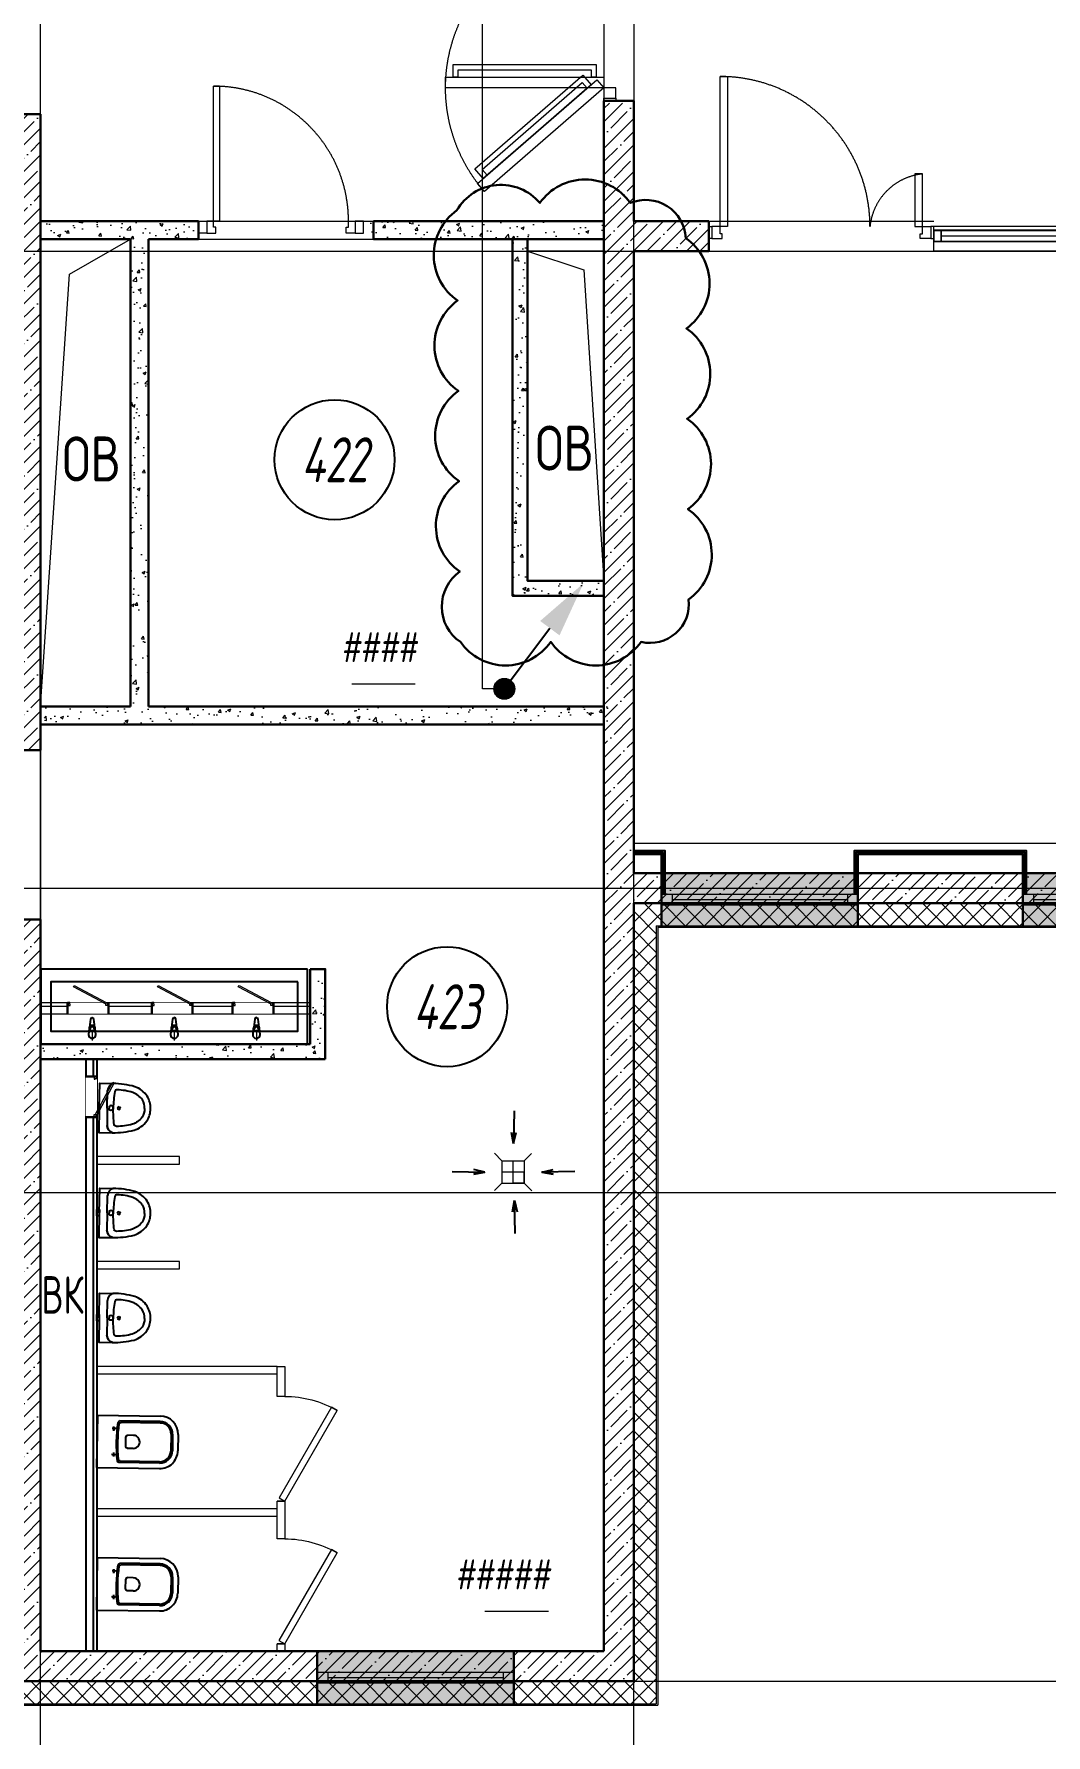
# Model space of a CAD drawing. Extents: x -96705 to 1864084, y -482104 to 235.
# Drawn here: x 943891 to 950638, y -149855 to -138509 of the extents above; entities that cross this region are included whole.
import ezdxf
from ezdxf import colors
from ezdxf.entities.mleader import LeaderData, LeaderLine
from ezdxf.enums import TextEntityAlignment as Align
from ezdxf.math import Vec2, Vec3

# ---------------------------------------------------------------- set-up
doc = ezdxf.new("R2010")
doc.units = 0
doc.header["$LTSCALE"] = 100
for name, pattern in [('ACAD_ISO03W100', [30, 12, -18]), ('ADSK_Штриховая_ш2 п1', [3, 2, -1]), ('CENTER', [2, 1.25, -0.25, 0.25, -0.25])]:
    doc.linetypes.add(name, pattern=pattern)
doc.layers.get('Defpoints').update_dxf_attribs({"color": 42})
for name, color, linetype, lineweight in [('_TEXT', 189, 'Continuous', 30), ('АР_Витраж', 4, 'Continuous', 15), ('АР_Двери', 5, 'Continuous', 18), ('АР_Маркер экспликации', 239, 'Continuous', 13), ('АР_Навесной фасад', 5, 'Continuous', 5), ('АР_Номер помещения', 1, 'Continuous', 25), ('АР_Окна БЛОК', 250, 'Continuous', 13), ('АР_Оси', 193, 'Continuous', 9), ('АР_Отметки', 250, 'Continuous', 15), ('АР_Перегородки газоблок', 165, 'Continuous', 30), ('АР_Перегородки газоблок_Штрих', 165, 'Continuous', 5), ('АР_Перегородки сантехнические', 216, 'Continuous', 9), ('АР_Подоконники', 163, 'Continuous', 9), ('АР_Помещения_площадь', 19, 'Continuous', 9), ('АР_Сущ Несущая стена', 202, 'Continuous', 30), ('АР_тонкая линия', 250, 'Continuous', 0), ('АР_Утеплитель', 250, 'Continuous', 9), ('АР_Штриховка монолит', 250, 'Continuous', 9), ('СС_СЭС_Кабель', 180, 'Continuous', 30), ('Эвакуация', 7, 'Continuous', 9)]:
    doc.layers.add(name, color=color, linetype=linetype, lineweight=lineweight)
for name, color, linetype in [('АР_Отверстия', 251, 'Continuous'), ('Стояки_СС', 20, 'Continuous'), ('ТХ ОБОРУДОВАНИЕ', 250, 'Continuous'), ('ТХ_ВК_оборуд.ТХ', 250, 'Continuous'), ('ТХ_ВК_трапы', 5, 'Continuous'), ('ТХ_сантехника', 253, 'Continuous')]:
    doc.layers.add(name, color=color, linetype=linetype)
doc.styles.add('ICOCPEUR', font='isocpeur.ttf')
doc.styles.add('ISOCPEUR', font='isocpeui.ttf', dxfattribs={"height": 250})
doc.styles.get("Standard").update_dxf_attribs({"font": 'arial.ttf'})
pattern_1 = [(50, (731759.35, -210952.4), (215.17805, -18.82564), [22.5, -247.5]), (355, (731759.35, -210952.4), (-41.6254, 225.65764), [18, -198]), (100.45144, (731777.28, -210953.96), (173.55265, 206.832), [19.12206, -210.34263]), (46.1842, (731759.35, -210892.4), (320.1724, -49.65578), [33.75, -371.25]), (96.63564, (731786.03, -210896.53), (280.3986, 292.2356), [28.6831, -315.51413]), (351.18416, (731759.35, -210892.4), (280.3986, 292.2356), [27, -297]), (21, (731789.35, -210907.4), (179.07212, -120.78567), [22.5, -247.5]), (326, (731789.35, -210907.4), (72.9946, 217.54501), [18, -198]), (71.45144, (731804.27, -210917.46), (252.06671, 96.75935), [19.12206, -210.34263]), (37.5, (731759.35, -210952.394), (3.647957, 99.868156), [0, -195.6, 0, -201, 0, -198.75]), (7.5, (731759.35, -210952.39), (78.92086, 118.323514), [0, -114.6, 0, -191.1, 0, -75.75]), (327.5, (731692.45, -210952.394), (160.14673, -6.766462), [0, -75, 0, -234, 0, -310.5]), (317.5, (731662.45, -210952.4), (174.95585, 30.031495), [0, -97.5, 0, -155.4, 0, -220.5])]
pattern_2 = [(45, (731759.35, -210952.4), (-88.38835, 88.38835), []), (45, (731847.74, -210952.4), (-88.38835, 88.38835), [156.25, -31.25, 0, -31.25])]

# ---------------------------------------------------------------- blocks, each defined once
blk = doc.blocks.new('*U72')
at = {"color": 8}
for p, q in [((0, 0), (0, -50)), ((700, 0), (700, -50))]:
    blk.add_line(p, q, dxfattribs=at)
blk.add_lwpolyline([(0, 0), (606, 350), (628, 312), (22, -38)], close=True, dxfattribs=at)
blk.add_arc((0, 0), 700, 0, 30, dxfattribs=at)
blk = doc.blocks.new('Полуторная_на лестницу')
at = {"color": 8}
for points in [[(75, 80), (75, 1080), (125, 1080), (125, 80)], [(1375, 430), (1375, 80), (1425, 80), (1425, 430)]]:
    blk.add_lwpolyline(points, close=True, dxfattribs=at)
for points in [[(0, 0), (0, 80), (20, 80), (20, 0), (0, 0)], [(20, 80), (20, 0), (90, 0), (90, 30), (75, 30), (75, 80), (20, 80)], [(1480, 80), (1480, 0), (1410, 0), (1410, 30), (1425, 30), (1425, 80), (1480, 80)], [(1500, 0), (1500, 80), (1480, 80), (1480, 0), (1500, 0)]]:
    blk.add_lwpolyline(points, dxfattribs=at)
at = {"color": 8, "linetype": 'ACAD_ISO03W100', "ltscale": 3}
for centre, radius, start, end in [((75, 80), 1000, 0, 90), ((1465, 40), 392, 95.9075, 174.0925)]:
    blk.add_arc(centre, radius, start, end, dxfattribs=at)
blk = doc.blocks.new('витраж класс')
at = {"layer": 'ТХ ОБОРУДОВАНИЕ', "color": 8, "linetype": 'Continuous', "lineweight": 15}
for p, q in [((971279, -132904), (970279, -132904)), ((970279, -132930), (970279, -132904)), ((970279, -132930), (970279, -133004)), ((970329, -132930), (970279, -132930)), ((970279, -133004), (970279, -132930)), ((970329, -132930), (970329, -133004)), ((971229, -132930), (970329, -132930)), ((970329, -132967), (971229, -132967)), ((971229, -132930), (971279, -132930)), ((971229, -132930), (971229, -133004)), ((971279, -132930), (971279, -132904)), ((971279, -132930), (971279, -133004)), ((971279, -133004), (971279, -132930)), ((970329, -133004), (970279, -133004)), ((970279, -133004), (971279, -133004)), ((970329, -133004), (971229, -133004)), ((971229, -133004), (971279, -133004))]:
    blk.add_line(p, q, dxfattribs=at)
blk = doc.blocks.new('*U225')
at = {"layer": 'АР_Номер помещения', "color": 8}
blk.add_circle((-15678, 4216), 400, dxfattribs=at)
at = {"layer": 'АР_Помещения_площадь', "color": 8}
blk.add_line((-15002, 182), (-15425, 182), dxfattribs=at)
at = {"color": 8, "style": 'ISOCPEUR', "width": 0.7, "flags": 1}
blk.add_attdef('КАТЕГОРИЯ', (-499, -2092), '', height=250, dxfattribs=at)
at = {"layer": 'АР_Номер помещения', "color": 8, "style": 'ISOCPEUR', "width": 0.7}
blk.add_attdef('НОМЕР_ПОМЕЩЕНИЯ', text='', height=300, dxfattribs=at).set_placement((-15678, 4216), align=Align.MIDDLE_CENTER)
at = {"layer": 'АР_Помещения_площадь', "color": 8, "lineweight": 30, "width": 0.7, "flags": 104}
blk.add_attdef('ИМЯ_ПОМЕЩЕНИЯ', text='', height=100, dxfattribs=at).set_placement((158, 1217), align=Align.MIDDLE_CENTER)
at = {"layer": 'АР_Помещения_площадь', "color": 8, "style": 'ISOCPEUR', "width": 0.7}
blk.add_attdef('ПЛОЩАДЬ_ПОМЕЩЕНИЯ', text='', height=200, dxfattribs=at).set_placement((-14997, 429), align=Align.MIDDLE_RIGHT)
blk = doc.blocks.new('*U232')
at = {"layer": 'АР_Номер помещения', "color": 8}
blk.add_circle((-15881, 1810), 400, dxfattribs=at)
at = {"layer": 'АР_Помещения_площадь', "color": 8}
blk.add_line((-15343, 313), (-15765, 313), dxfattribs=at)
at = {"color": 8, "style": 'ISOCPEUR', "width": 0.7, "flags": 1}
blk.add_attdef('КАТЕГОРИЯ', (-499, -2092), '', height=250, dxfattribs=at)
at = {"layer": 'АР_Номер помещения', "color": 8, "style": 'ISOCPEUR', "width": 0.7}
blk.add_attdef('НОМЕР_ПОМЕЩЕНИЯ', text='', height=300, dxfattribs=at).set_placement((-15881, 1810), align=Align.MIDDLE_CENTER)
at = {"layer": 'АР_Помещения_площадь', "color": 8, "lineweight": 30, "width": 0.7, "flags": 104}
blk.add_attdef('ИМЯ_ПОМЕЩЕНИЯ', text='', height=100, dxfattribs=at).set_placement((158, 1217), align=Align.MIDDLE_CENTER)
at = {"layer": 'АР_Помещения_площадь', "color": 8, "style": 'ISOCPEUR', "width": 0.7}
blk.add_attdef('ПЛОЩАДЬ_ПОМЕЩЕНИЯ', text='', height=200, dxfattribs=at).set_placement((-15338, 559), align=Align.MIDDLE_RIGHT)
blk = doc.blocks.new('*U235')
at = {"color": 8}
for points in [[(-55, -80), (-55, 0), (-115, 0), (-115, -40), (-100, -40), (-100, -80), (-55, -80)], [(0, 0), (0, -80), (-55, -80), (-55, 0), (0, 0)], [(-1100, 0), (-1100, -80), (-1045, -80), (-1045, 0), (-1100, 0)], [(-1045, -80), (-1045, 0), (-985, 0), (-985, -40), (-1000, -40), (-1000, -80), (-1045, -80)]]:
    blk.add_lwpolyline(points, dxfattribs=at)
blk.add_lwpolyline([(-100, -80), (-100, -980), (-140, -980), (-140, -80)], close=True, dxfattribs=at)
at = {"color": 8, "linetype": 'ACAD_ISO03W100', "ltscale": 3}
blk.add_arc((-100, -80), 900, 180, 270, dxfattribs=at)
blk = doc.blocks.new('*U161')
at = {"color": 8, "linetype": 'ByBlock'}
for p, q in [((0, 0), (0, -74)), ((50, 0), (0, 0)), ((0, -74), (0, 0)), ((1000, 0), (0, 0)), ((50, -74), (0, -74)), ((0, -74), (1000, -74)), ((50, 0), (50, -74)), ((950, 0), (50, 0)), ((50, -37), (950, -37)), ((50, -74), (950, -74)), ((950, 0), (1000, 0)), ((950, 0), (950, -74)), ((950, -74), (1000, -74)), ((1000, 0), (1000, -74)), ((1000, -74), (1000, 0))]:
    blk.add_line(p, q, dxfattribs=at)
blk = doc.blocks.new('Из_буфера31843')
at = {"color": 8}
for p, q in [((366, 166), (359, 113)), ((395, 113), (388, 166)), ((916, 166), (909, 113)), ((945, 113), (938, 166)), ((1466, 166), (1459, 113)), ((1495, 113), (1488, 166)), ((356, 104), (352, 62)), ((363, 87), (363, 101)), ((390, 87), (363, 87)), ((390, 101), (390, 87)), ((402, 62), (398, 104)), ((906, 104), (902, 62)), ((913, 87), (913, 101)), ((940, 87), (913, 87)), ((940, 101), (940, 87)), ((952, 62), (948, 104)), ((1456, 104), (1452, 62)), ((1463, 87), (1463, 101)), ((1490, 87), (1463, 87)), ((1490, 101), (1490, 87)), ((1502, 62), (1498, 104))]:
    blk.add_line(p, q, dxfattribs=at)
at = {"color": 8, "lineweight": 13, "ltscale": 500}
for p, q in [((377, 85), (377, 23)), ((927, 85), (927, 23)), ((1477, 85), (1477, 23))]:
    blk.add_line(p, q, dxfattribs=at)
at = {"color": 8}
for points in [[(1820, 500), (34, 500), (34, 0), (1820, 0)], [(1755, 415), (99, 415), (99, 85), (1755, 85)]]:
    blk.add_lwpolyline(points, close=True, dxfattribs=at)
for centre, major_axis, start_param, end_param in [((377, 102), (-14.9, 14.9), 4.498953, 6.496621), ((377, 101), (-9.62, 9.62), 3.926991, 7.068583), ((377, 165), (-7.91, 7.91), 4.051589, 6.943986), ((927, 102), (-14.9, 14.9), 4.498953, 6.496621), ((927, 101), (-9.62, 9.62), 3.926991, 7.068583), ((927, 165), (-7.91, 7.91), 4.051589, 6.943986), ((1477, 102), (-14.9, 14.9), 4.498953, 6.496621), ((1477, 101), (-9.62, 9.62), 3.926991, 7.068583), ((1477, 165), (-7.91, 7.91), 4.051589, 6.943986), ((377, 62), (-17.7, -17.7), -0.785398, 2.356194), ((377, 102), (-14.9, -14.9), -1.35736, -0.875625), ((377, 102), (-14.9, 14.9), 4.017217, 4.498953), ((927, 62), (-17.7, -17.7), -0.785398, 2.356194), ((927, 102), (-14.9, -14.9), -1.35736, -0.875625), ((927, 102), (-14.9, 14.9), 4.017217, 4.498953), ((1477, 62), (-17.7, -17.7), -0.785398, 2.356194), ((1477, 102), (-14.9, -14.9), -1.35736, -0.875625), ((1477, 102), (-14.9, 14.9), 4.017217, 4.498953)]:
    blk.add_ellipse(centre, major_axis=major_axis, ratio=1, start_param=start_param, end_param=end_param, dxfattribs=at)
blk = doc.blocks.new('Писуар')
at = {"color": 8}
for points in [[(0, 53), (116, 53, 0.328868), (164, 90, 0.066999), (145, 234, 0.172209), (82, 318, 0.143285), (0, 342, 0.143285), (-82, 318, 0.172209), (-145, 234, 0.066999), (-164, 90)], [(-58, 286, 0.137396), (-106, 222)], [(58, 286, -0.137396), (106, 222)], [(-164, 90, 0.328868), (-116, 53, 8)], [(0, 93, 0.419996), (-16, 77, 0.151492), (-11, 66), (0, 66)], [(0, 93, -0.419996), (16, 77, -0.151492), (11, 66), (0, 66)]]:
    blk.add_lwpolyline(points, format="xyb", dxfattribs=at)
for points in [[(0, 0), (-164, 0), (-164, 90)], [(0, 53), (-116, 53)], [(0, 0), (164, 0), (164, 90)]]:
    blk.add_lwpolyline(points, dxfattribs=at)
blk.add_lwpolyline([(-21, 0), (21, 0), (21, -16), (-21, -16)], close=True, dxfattribs=at)
for centre, radius, start, end in [((0, 187), 115, 90, 120.5102), ((282, 110), 404, 163.8712, 178.9693), ((3, 912), 819, 262.0158, 269.8149)]:
    blk.add_arc(centre, radius, start, end, dxfattribs=at)
at = {"color": 8, "extrusion": (0, 0, -1)}
for centre, radius, start, end in [((0, 187), 115, 90, 120.5102), ((282, 110), 404, 163.8712, 178.9693), ((3, 912), 819, 262.0158, 269.8149)]:
    blk.add_arc(centre, radius, start, end, dxfattribs=at)
at = {"color": 8}
for points, start_tangent, end_tangent in [([(-122, 117), (-111, 101)], (0.014037, -0.999901), (0.974129, -0.225992)), ([(122, 117), (111, 101)], (-0.014037, -0.999901), (-0.974129, -0.225992))]:
    blk.add_spline(points, degree=3, dxfattribs=dict(at, start_tangent=start_tangent, end_tangent=end_tangent))
for points in [[(-11, 132), (-11, 138), (-5, 138), (0, 138)], [(0, 122), (-5, 122), (-11, 127), (-11, 132)], [(11, 132), (11, 138), (5, 138), (0, 138)], [(0, 122), (5, 122), (11, 127), (11, 132)], [(164, 90), (159, 69), (138, 53), (116, 53)]]:
    blk.add_open_spline(points, degree=3, dxfattribs=at)
blk = doc.blocks.new('унитаз поликлиники')
at = {"color": 8}
for p, q in [((0, 175), (0, -175)), ((0, 175), (420, 175)), ((420, 139), (150, 139)), ((420, 129), (157, 129)), ((126, 87), (100, 87)), ((112, 73), (112, 100)), ((192, -34), (192, 34)), ((242, 44), (202, 44)), ((494, 57), (494, -57)), ((504, 55), (504, -55)), ((540, 55), (540, -55)), ((126, -87), (99, -86)), ((112, -73), (112, -100)), ((242, -44), (202, -44)), ((0, -175), (420, -175)), ((420, -139), (148, -139)), ((420, -129), (155, -129))]:
    blk.add_line(p, q, dxfattribs=at)
for centre, radius, start, end in [((420, 55), 120, 0, 90), ((420, 55), 83.5, 359.8619, 90.3335), ((420, 55), 74, 0, 90), ((242, 0), 43.7, 270, 90), ((420, -55), 120, 270, 0), ((420, -55), 84, 270, 0), ((420, -55), 74, 270, 358.4018)]:
    blk.add_arc(centre, radius, start, end, dxfattribs=at)
at = {"color": 8, "extrusion": (0, 0, -1)}
for centre, major_axis, ratio, start_param, end_param in [((1158, 0), (-731, -726), 0.993775, 0.659849, 0.910919), ((984, 0), (-23, -941), 0.89728, 1.422258, 1.677847), ((150, 127), (-5.6, -10.5), 0.821373, 1.269211, 2.570669), ((154, 120), (-5.61, -7.72), 0.798093, 1.232924, 2.686723), ((112, 87), (3.55, 3.55), 1, 5.504025, 11.78721), ((202, -33), (4.12, -9.49), 0.964797, 0.42926, 1.943413), ((148, -127), (5.4, -10.4), 0.836443, 0.56114, 1.877577), ((155, -117), (5.3, -10.4), 0.842984, 0.549902, 1.8819)]:
    blk.add_ellipse(centre, major_axis=major_axis, ratio=ratio, start_param=start_param, end_param=end_param, dxfattribs=at)
at = {"color": 8}
for centre, major_axis, ratio, start_param, end_param in [((202, 33), (4.12, 9.49), 0.964797, 0.42926, 1.943413), ((112, -87), (3.54, -3.55), 1, 5.504025, 11.78721)]:
    blk.add_ellipse(centre, major_axis=major_axis, ratio=ratio, start_param=start_param, end_param=end_param, dxfattribs=at)
blk = doc.blocks.new('дв.1700')
at = {"layer": 'АР_Двери', "color": 8}
for points in [[(-87, 0), (-87, -80), (-70, -80), (-70, 0), (-87, 0)], [(-70, -80), (-70, 0), (0, 0), (0, -30), (0, -30), (0, -80), (-70, -80)], [(1596, -80), (1596, 0), (1526, 0), (1526, -30), (1526, -30), (1526, -80), (1596, -80)], [(1613, 0), (1613, -80), (1596, -80), (1596, 0), (1613, 0)]]:
    blk.add_lwpolyline(points, dxfattribs=at)
for points in [[(0, -80), (-692, -876), (-639, -922), (53, -126)], [(1997, -150), (1526, -150), (1526, -80), (1997, -80)], [(20, -164), (-606, -884), (-542, -940), (84, -219)], [(-3, -190), (-583, -858), (-546, -890), (35, -223)], [(1947, -235), (1576, -235), (1576, -150), (1947, -150)], [(1912, -200), (1611, -200), (1611, -150), (1912, -150)]]:
    blk.add_lwpolyline(points, close=True, dxfattribs=at)
at = {"layer": 'АР_Двери', "color": 8, "linetype": 'ACAD_ISO03W100', "ltscale": 3}
for points in [[(0, -80), (0, -1135), (70, -1135), (70, -80)], [(1456, -551), (1456, -80), (1526, -80), (1526, -551)]]:
    blk.add_lwpolyline(points, close=True, dxfattribs=at)
for points in [[(70, -1050), (70, -1085), (155, -1085), (155, -130), (70, -130), (70, -165)], [(70, -1050), (120, -1050), (120, -165), (70, -165)], [(1456, -466), (1456, -501), (1371, -501), (1371, -130), (1456, -130), (1456, -165)], [(1456, -466), (1406, -466), (1406, -165), (1456, -165)]]:
    blk.add_lwpolyline(points, dxfattribs=at)
for centre, radius, start, end in [((0, -80), 1055, 229, 0), ((1526, -80), 471, 180, 351.4758)]:
    blk.add_arc(centre, radius, start, end, dxfattribs=at)
blk = doc.blocks.new('A$C3079c8b3')
at = {"layer": 'АР_Перегородки газоблок', "color": 8, "lineweight": 25, "ltscale": 100}
for points in [[(301, -12975), (301, -16925)], [(351, -12975), (351, -16925)], [(376, -12975), (376, -16925)]]:
    blk.add_lwpolyline(points, dxfattribs=at)
blk = doc.blocks.new('_DotSmall')
at = {"color": 0, "linetype": 'ByBlock', "const_width": 0.5}
blk.add_lwpolyline([(-0.0625, 0, 1), (0.0625, 0, 1)], format="xyb", close=True, dxfattribs=at)
blk = doc.blocks.new('Трап ТХ')
at = {"layer": 'ТХ_ВК_трапы', "color": 8, "lineweight": 0}
for p, q in [((305243, -196674), (305293, -196725)), ((305293, -196725), (305293, -196875)), ((305293, -196725), (305442, -196725)), ((305368, -196875), (305368, -196725)), ((305491, -196676), (305442, -196725)), ((305442, -196725), (305442, -196875)), ((305442, -196800), (305293, -196800)), ((305442, -196875), (305442, -196800)), ((305243, -196924), (305293, -196875)), ((305293, -196875), (305442, -196875)), ((305442, -196875), (305368, -196875)), ((305493, -196926), (305442, -196875))]:
    blk.add_line(p, q, dxfattribs=at)
blk = doc.blocks.new('A$C985b353d')
at = {"layer": 'ТХ_ВК_трапы', "color": 8, "ltscale": 100}
for p, q in [((6, 409), (2, 189)), ((2, 189), (-11, 264)), ((-11, 264), (2, 189)), ((2, 189), (20, 264)), ((-407, 3), (-188, -1)), ((-188, -1), (-263, 17)), ((192, -1), (267, 17)), ((412, 3), (192, -1)), ((-188, -1), (-262, -14)), ((-262, -14), (-188, -1)), ((192, -1), (267, -14)), ((267, -14), (192, -1)), ((10, -191), (-4, -265)), ((-4, -265), (10, -191)), ((14, -410), (10, -191)), ((10, -191), (27, -266))]:
    blk.add_line(p, q, dxfattribs=at)
blk = doc.blocks.new('*U409')
h = blk.add_hatch(color=8)
h.dxf.hatch_style = 1
h.paths.add_polyline_path([(-1310, -140), (0, -140), (0, 220), (-1310, 220)])
at = {"color": 8, "lineweight": 30}
for p, q in [((-1310, -140), (-1310, 220)), ((0, -140), (0, 220))]:
    blk.add_line(p, q, dxfattribs=at)
at = {"color": 8}
for p, q in [((0, 220), (-1310, 220)), ((-1310, 70), (0, 70)), ((-1310, 0), (0, 0)), ((-1240, 0), (-1240, 70)), ((-1240, 35), (-70, 35)), ((-70, 0), (-70, 70)), ((-1310, -140), (0, -140)), ((-1310, -140), (-1310, -140)), ((-1310, -140), (-1310, -140)), ((0, -140), (0, -140)), ((0, -140), (0, -140))]:
    blk.add_line(p, q, dxfattribs=at)
blk = doc.blocks.new('*U585')
at = {"color": 8}
blk.add_wipeout([(-565, 60), (445, 60), (445, -218), (-565, -218)], dxfattribs=at)
for p, q in [((-530, 60), (-565, 60)), ((-550, 60), (-550, -10)), ((-550, -10), (-550, 60)), ((-510, 60), (-530, 60)), ((-510, 20), (-510, 60)), ((-500, 20), (-510, 20)), ((-500, -10), (-500, 20)), ((380, -10), (380, 20)), ((380, 20), (390, 20)), ((390, 20), (390, 60)), ((390, 60), (410, 60)), ((410, 60), (445, 60)), ((430, 60), (430, -10)), ((430, -10), (430, 60)), ((-565, -10), (-530, -10)), ((-530, -10), (-500, -10)), ((410, -10), (380, -10)), ((445, -10), (410, -10))]:
    blk.add_line(p, q, dxfattribs=at)
at = {"color": 8, "lineweight": 30}
for p, q in [((-565, 60), (-565, -218)), ((445, 60), (445, -218))]:
    blk.add_line(p, q, dxfattribs=at)
at = {"color": 8}
blk.add_lwpolyline([(389, 60), (370, 25), (-424, 448), (-406, 483)], close=True, dxfattribs=at)
blk = doc.blocks.new('*U607')
h = blk.add_hatch(color=256)
edge = h.paths.add_edge_path()
edge.add_arc((0, 0), 67.4, 0, 360)
at = {"linetype": 'ByBlock'}
blk.add_line((0, 0), (-304, -405), dxfattribs=at)
blk.add_circle((0, 0), 67.4)
blk.add_solid([(-239, -453), (-368, -357), (-527, -703)], dxfattribs=at)

msp = doc.modelspace()

# ---------------------------------------------------------------- hatches: boundary and pattern name
at = {"layer": 'АР_Перегородки газоблок_Штрих', "ltscale": 100}
h = msp.add_hatch(dxfattribs=at)
h.set_pattern_fill('AR-CONC', color=8, scale=30)
h.set_pattern_definition(pattern_1)
h.paths.add_polyline_path([(944987.8, -139876.7), (944987.8, -139756.7), (943935, -139756.7), (943935, -139876.7)])
h = msp.add_hatch(dxfattribs=at)
h.set_pattern_fill('AR-CONC', color=8, scale=30)
h.set_pattern_definition(pattern_1)
h.paths.add_polyline_path([(947690, -139756.7), (946129.8, -139756.7), (946129.8, -139876.7), (947690, -139876.7)])
h = msp.add_hatch(dxfattribs=at)
h.set_pattern_fill('AR-CONC', color=8, scale=30)
h.set_pattern_definition(pattern_1)
h.paths.add_polyline_path([(944654.8, -140601.5), (944654.8, -139876.4), (944534.8, -139876.4), (944534.9, -142995.2), (944654.8, -142995.2), (944654.9, -141109.7)])
h = msp.add_hatch(dxfattribs=at)
h.set_pattern_fill('AR-CONC', color=8, scale=30)
h.set_pattern_definition([(50, (1003635.66, -215321.17), (215.17805, -18.82564), [22.5, -247.5]), (355, (1003635.66, -215321.17), (-41.6254, 225.65764), [18, -198]), (100.45144, (1003653.6, -215322.74), (173.55265, 206.832), [19.12206, -210.34263]), (46.1842, (1003635.66, -215261.17), (320.1724, -49.6558), [33.75, -371.25]), (96.63564, (1003662.34, -215265.3), (280.3986, 292.2356), [28.6831, -315.5141]), (351.18416, (1003635.66, -215261.17), (280.3986, 292.2356), [27, -297]), (21, (1003665.66, -215276.17), (179.0721, -120.78567), [22.5, -247.5]), (326, (1003665.66, -215276.17), (72.9946, 217.545), [18, -198]), (71.45144, (1003680.59, -215286.23), (252.0667, 96.75935), [19.12206, -210.34263]), (37.5, (1003635.66, -215321.17), (3.647957, 99.868156), [0, -195.6, 0, -201, 0, -198.75]), (7.5, (1003635.66, -215321.17), (78.92086, 118.32351), [0, -114.6, 0, -191.1, 0, -75.75]), (327.5, (1003568.76, -215321.17), (160.14673, -6.76646), [0, -75, 0, -234, 0, -310.5]), (317.5, (1003538.76, -215321.17), (174.95585, 30.0315), [0, -97.5, 0, -155.4, 0, -220.5])])
h.paths.add_polyline_path([(947690.1, -142156.7), (947181.8, -142156.7), (947181.8, -139876.7), (947081.8, -139876.7), (947081.8, -140956.6), (947081.9, -140956.6), (947081.8, -142256.7), (947690, -142256.7)])
h = msp.add_hatch(dxfattribs=at)
h.set_pattern_fill('AR-CONC', color=8, scale=30)
h.set_pattern_definition(pattern_1)
h.paths.add_polyline_path([(947715, -142995.6), (943960, -142995.6), (943960, -143115.6), (947715, -143115.6)])
h = msp.add_hatch(dxfattribs=at)
h.set_pattern_fill('AR-CONC', color=8, scale=30)
h.set_pattern_definition(pattern_1)
h.paths.add_polyline_path([(945832.8, -144746.7), (945732.8, -144746.7), (945732.8, -145246.7), (943935, -145246.7), (943935, -145346.7), (944235.7, -145346.7), (944235.6, -145346.7), (944335.6, -145346.7), (944335.7, -145346.7), (945832.8, -145346.7)])
at = {"layer": 'АР_Утеплитель', "ltscale": 100}
h = msp.add_hatch(dxfattribs=at)
h.set_pattern_fill('ANSI37', color=8, scale=700)
h.set_pattern_definition([(45, (-18326.67, -106593.18), (-61.871843, 61.871843), []), (135, (-18326.67, -106593.18), (-61.871843, -61.871843), [])])
h.paths.add_polyline_path([(926669.9, -146136.7), (933020, -146136.7), (933020, -128266.7), (938659.8, -128266.7), (938659.8, -128116.7), (932870, -128116.7), (932870, -145986.7), (926519.9, -145986.7), (926520, -155996.7), (939920, -155996.7), (939920, -149646.7), (948040, -149646.7), (948040, -144456.7), (956307.4, -144456.7), (956307.4, -144706.7), (956457.4, -144706.7), (956457.4, -144306.7), (947890, -144306.7), (947890, -149496.7), (939770, -149496.7), (939770, -155846.7), (926670, -155846.7)])
at = {"layer": 'АР_Штриховка монолит', "ltscale": 100}
h = msp.add_hatch(dxfattribs=at)
h.set_pattern_fill('ANSI35', color=8, scale=500)
h.set_pattern_definition(pattern_2)
h.paths.add_polyline_path([(947890, -144306.7), (947890, -144106.7), (947890, -139956.7), (948390, -139956.7), (948390, -139756.7), (947890, -139756.7), (947890, -138969.2), (947690, -138969.2), (947690, -149296.7), (947690, -149496.7), (947890, -149496.7)])
h = msp.add_hatch(dxfattribs=at)
h.set_pattern_fill('ANSI35', color=8, scale=500)
h.set_pattern_definition(pattern_2)
h.paths.add_polyline_path([(943935, -139044.2), (943735, -139044.2), (943735, -143285.6), (943935, -143285.6)])
h = msp.add_hatch(dxfattribs=at)
h.set_pattern_fill('ANSI35', color=8, scale=500)
h.set_pattern_definition(pattern_2)
h.paths.add_polyline_path([(959103, -144106.7), (947890, -144106.7), (947890, -144306.7), (956457.4, -144306.7), (956457.4, -144706.7), (956859.5, -144706.7), (956859.5, -144306.7), (959103, -144306.7)])
h = msp.add_hatch(dxfattribs=at)
h.set_pattern_fill('ANSI35', color=8, scale=500)
h.set_pattern_definition(pattern_2)
h.paths.add_polyline_path([(947690, -149296.7), (943935, -149296.7), (943935, -144415.6), (943735, -144415.6), (943735, -149296.7), (939795, -149296.7), (939795, -149496.7), (947690, -149496.7)])

# ---------------------------------------------------------------- linework, layer by layer
at = {"color": 8}
for points in [[(948099.2, -144246.7), (948099.2, -143957.5), (947890, -143957.5)], [(948086.7, -144246.7), (948086.7, -143970), (947890, -143970)], [(948074.2, -144227.1), (948074.2, -143982.5), (947890, -143982.5)], [(950509.2, -144246.7), (950509.2, -143957.5), (949359.2, -143957.5), (949359.2, -144246.7)], [(950496.7, -144246.7), (950496.7, -143970), (949371.7, -143970), (949371.7, -144246.7)], [(950484.2, -144227.1), (950484.2, -143982.5), (949384.2, -143982.5), (949384.2, -144189.5)]]:
    msp.add_lwpolyline(points, dxfattribs=at)
at = {"layer": 'Defpoints', "color": 8, "lineweight": 30}
msp.add_lwpolyline([(946733.8, -142564.2, 0.5205671), (947336.3, -142564.2, 0.5205671), (947938.8, -142564.2, 0.5205671), (948255.5, -142280.6, 0.5205671), (948250.6, -141678.1, 0.5205671), (948245.8, -141075.6, 0.5205671), (948241, -140473.1, 0.5205671), (948236.1, -139870.6, 0.5205671), (947866.4, -139635.9, 0.5205671), (947263.9, -139635.9, 0.5205671), (946710.7, -139684.8, 0.5205671), (946715.5, -140287.3, 0.5205671), (946720.4, -140889.8, 0.5205671), (946725.2, -141492.3, 0.5205671), (946730, -142094.8, 0.5205671)], format="xyb", close=True, dxfattribs=at)
at = {"layer": 'АР_Навесной фасад', "color": 8, "ltscale": 100}
for p, q in [((948040, -144456.7), (948040, -149646.7)), ((948040, -144456.7), (956307.4, -144456.7)), ((948050, -144466.7), (948050, -149656.7)), ((948050, -144466.7), (956297.4, -144466.7)), ((939920, -149646.7), (948040, -149646.7)), ((939930, -149656.7), (948050, -149656.7))]:
    msp.add_line(p, q, dxfattribs=at)
at = {"layer": 'АР_Оси', "color": 8, "linetype": 'CENTER', "ltscale": 1000}
for p, q in [((943935, -157558), (943935, -123250.5)), ((947890, -157558), (947890, -138954.2)), ((914206.2, -139956.7), (997803.4, -139956.7)), ((914206.2, -144206.7), (997803.4, -144206.7)), ((914206.2, -146236.7), (997803.4, -146236.7)), ((914206.2, -149496.7), (997803.4, -149496.7))]:
    msp.add_line(p, q, dxfattribs=at)
at = {"layer": 'АР_Перегородки газоблок', "color": 8, "ltscale": 100}
for points in [[(944987.8, -139756.7), (943935, -139756.7)], [(944987.8, -139756.7), (944987.8, -139876.7)], [(947690, -139756.7), (946154.8, -139756.7)], [(946154.8, -139756.7), (946154.8, -139876.7)], [(944534.8, -139876.4), (943935, -139876.4)], [(944535, -142995.2), (944534.8, -139876.4)], [(944654.8, -139876.4), (944654.9, -142995.2)], [(944654.8, -139876.4), (944987.8, -139876.4)], [(946154.8, -139876.7), (947690, -139876.7)], [(947081.8, -139876.7), (947081.8, -142256.7), (947690, -142256.7)], [(947181.8, -139876.7), (947181.8, -142156.7), (947690, -142156.7)], [(943935, -142995.6), (944535, -142995.6)], [(944654.9, -142995.2), (947690, -142995.6)], [(943935, -143115.6), (947690, -143115.6)], [(945832.8, -145346.7), (945832.8, -144746.7), (945732.8, -144746.7)], [(945732.8, -145246.7), (945732.8, -144746.7)], [(943935, -145246.7), (945732.8, -145246.7)], [(944235.7, -145346.7), (943935, -145346.7)], [(945832.8, -145346.7), (944235.7, -145346.7)]]:
    msp.add_lwpolyline(points, dxfattribs=at)
at = {"layer": 'АР_Перегородки сантехнические', "color": 8, "lineweight": 0}
for points in [[(944310.4, -145996.6), (944310.4, -146046.6), (944860.7, -146046.7), (944860.7, -145996.7)], [(944310.5, -146696.7), (944310.5, -146746.7), (944860.8, -146746.8), (944860.8, -146696.8)], [(944310.6, -147396.7), (944310.6, -147446.7), (945512.5, -147446.7), (945512.5, -147396.7)], [(945562.6, -147596.4), (945512.6, -147596.4), (945512.6, -147396.7), (945562.6, -147396.7)], [(945562.5, -148546.7), (945512.5, -148546.7), (945512.6, -148296.4), (945562.6, -148296.4)], [(944310.6, -148346.7), (944310.6, -148396.7), (945512.6, -148396.7), (945512.6, -148346.7)], [(945562.6, -149296.7), (945512.6, -149296.7), (945512.5, -149246.7), (945562.5, -149246.7)]]:
    msp.add_lwpolyline(points, close=True, dxfattribs=at)
at = {"layer": 'АР_Подоконники', "color": 8, "ltscale": 100}
msp.add_line((947890, -143906.7), (956030, -143906.7), dxfattribs=at)
at = {"layer": 'АР_Сущ Несущая стена', "color": 8, "ltscale": 100}
for p, q in [((947690, -138954.2), (947690, -149296.7)), ((947690, -138954.2), (947890, -138954.2)), ((947890, -138954.2), (947890, -139756.7)), ((943735, -139044.2), (943935, -139044.2)), ((943935, -139044.2), (943935, -143285.6)), ((947890, -139756.7), (948390, -139756.7)), ((948390, -139756.7), (948390, -139956.7)), ((947890, -139956.7), (947890, -144106.7)), ((947890, -139956.7), (948390, -139956.7)), ((943735, -143285.6), (943935, -143285.6)), ((947890, -144106.7), (959103, -144106.7)), ((947890, -144306.7), (947890, -149496.7)), ((947890, -144306.7), (956457.4, -144306.7)), ((943735, -144415.6), (943935, -144415.6)), ((943935, -144415.6), (943935, -149296.7)), ((943935, -149296.7), (947690, -149296.7)), ((939770, -149496.7), (947890, -149496.7))]:
    msp.add_line(p, q, dxfattribs=at)
at = {"layer": 'АР_тонкая линия', "color": 8, "linetype": 'ADSK_Штриховая_ш2 п1', "ltscale": 50}
for p, q in [((947690, -137254.2), (947690, -138954.2)), ((947890, -137254.2), (947890, -138954.2)), ((944987.8, -139756.7), (946154.8, -139756.7)), ((948390, -139756.7), (949890, -139756.7)), ((948390, -139756.7), (949890, -139756.7)), ((944987.8, -139876.7), (946154.8, -139876.7)), ((948390, -139956.7), (949890, -139956.7)), ((948390, -139956.7), (949890, -139956.7)), ((943935, -143285.6), (943935, -144415.6))]:
    msp.add_line(p, q, dxfattribs=at)
at = {"layer": 'АР_тонкая линия', "color": 8, "ltscale": 100}
for points in [[(943935, -142995.2), (944127.2, -140111.5), (944534.8, -139876.4)], [(952890, -139956.7), (949890, -139956.7), (949890, -139830.7)]]:
    msp.add_lwpolyline(points, dxfattribs=at)
at = {"layer": 'АР_тонкая линия', "color": 8, "linetype": 'ADSK_Штриховая_ш2 п1', "ltscale": 50}
for points in [[(943930.5, -144969.6), (945732.8, -144969.6)], [(943930.5, -144994.6), (945732.8, -144994.6)], [(943930.5, -145044.6), (945732.8, -145044.6)]]:
    msp.add_lwpolyline(points, dxfattribs=at)
at = {"layer": 'СС_СЭС_Кабель', "lineweight": 13, "ltscale": 500}
msp.add_lwpolyline([(947026.9, -142877), (946881.3, -142877), (946881.3, -137114.9), (947272.5, -137114.9)], dxfattribs=at)
at = {"layer": 'Эвакуация', "color": 8, "lineweight": 18}
for p, q in [((947181.8, -139956.7), (947556.8, -140081.7)), ((947681.8, -139956.7), (947181.8, -139956.7)), ((947681.8, -139956.7), (947181.8, -139956.7)), ((947181.8, -139956.7), (947181.8, -142156.7)), ((947690, -142156.7), (947690, -139956.7)), ((947690, -142156.7), (947690, -139956.7)), ((947556.8, -140081.7), (947690, -142156.7)), ((947181.8, -142156.7), (947681.8, -142156.7))]:
    msp.add_line(p, q, dxfattribs=at)
at = {"layer": 'Эвакуация', "color": 8}
for p, q in [((947181.8, -142156.7), (947181.8, -139956.7)), ((947181.8, -139956.7), (947681.8, -139956.7)), ((947690, -139956.7), (947690, -142156.7)), ((947681.8, -142156.7), (947181.8, -142156.7))]:
    msp.add_line(p, q, dxfattribs=at)

# ---------------------------------------------------------------- block references
at = {"layer": '_TEXT', "color": 8, "ltscale": 500}
msp.add_blockref('A$C3079c8b3', (943935, -132372.1), dxfattribs=at)
at = {"layer": 'АР_Витраж', "color": 8, "ltscale": 100, "xscale": -1, "rotation": 180.0001519656341}
msp.add_blockref('*U161', (949890, -139892.4), dxfattribs=at)
at = {"layer": 'АР_Двери', "color": 8, "xscale": -1, "rotation": 270}
msp.add_blockref('дв.1700', (947770, -138867.2), dxfattribs=at)
at = {"layer": 'АР_Двери', "color": 8, "rotation": 180}
msp.add_blockref('*U235', (944987.8, -139836.7), dxfattribs=at)
at = {"layer": 'АР_Двери', "color": 8}
msp.add_blockref('Полуторная_на лестницу', (948390, -139872.4), dxfattribs=at)
at = {"layer": 'АР_Двери', "color": 8, "lineweight": 30, "xscale": -1, "rotation": 270}
for p in [(945562.6, -148296.4), (945562.5, -149246.7)]:
    msp.add_blockref('*U72', p, dxfattribs=at)
at = {"layer": 'АР_Маркер экспликации', "color": 8}
ref = msp.add_blockref('*U232', (961776.1, -143158.6), dxfattribs=at)
ref.add_attrib('НОМЕР_ПОМЕЩЕНИЯ', '422', dxfattribs={"layer": 'АР_Номер помещения', "color": 8, "height": 300, "style": 'ISOCPEUR', "width": 0.7}).set_placement((945895.2, -141348.6), align=Align.MIDDLE_CENTER)
ref.add_attrib('ПЛОЩАДЬ_ПОМЕЩЕНИЯ', '####', dxfattribs={"layer": 'АР_Помещения_площадь', "color": 8, "height": 200, "style": 'ISOCPEUR', "width": 0.7}).set_placement((946437.9, -142599.5), align=Align.MIDDLE_RIGHT)
ref = msp.add_blockref('*U225', (962322.8, -149213.2), dxfattribs=at)
ref.add_attrib('НОМЕР_ПОМЕЩЕНИЯ', '423', dxfattribs={"layer": 'АР_Номер помещения', "color": 8, "height": 300, "style": 'ISOCPEUR', "width": 0.7}).set_placement((946645, -144997.2), align=Align.MIDDLE_CENTER)
ref.add_attrib('ПЛОЩАДЬ_ПОМЕЩЕНИЯ', '#####', dxfattribs={"layer": 'АР_Помещения_площадь', "color": 8, "height": 200, "style": 'ISOCPEUR', "width": 0.7}).set_placement((947325.5, -148784.6), align=Align.MIDDLE_RIGHT)
at = {"layer": 'АР_Окна БЛОК', "color": 8, "xscale": -1, "rotation": 180}
for p in [(949385, -144246.7), (951795, -144246.7), (947090, -149436.7)]:
    msp.add_blockref('*U409', p, dxfattribs=at)
at = {"layer": 'АР_тонкая линия', "color": 8, "ltscale": 500}
msp.add_blockref('A$C985b353d', (947085.7, -146099.8), dxfattribs=at)
at = {"layer": 'Стояки_СС', "rotation": 180}
msp.add_blockref('*U607', (947026.9, -142877), dxfattribs=at)
at = {"layer": 'ТХ ОБОРУДОВАНИЕ', "color": 8}
msp.add_blockref('витраж класс', (-20388.9, -6888.2), dxfattribs=at)
at = {"layer": 'ТХ_ВК_оборуд.ТХ', "color": 8}
msp.add_blockref('Трап ТХ', (641718.1, 50699.7), dxfattribs=at)
at = {"layer": 'ТХ_сантехника', "color": 8, "xscale": 0.9954344748001746, "yscale": 0.9954344748001746, "zscale": 0.9954344748001746}
msp.add_blockref('Из_буфера31843', (943903.7, -145245.4), dxfattribs=at)
at = {"layer": 'ТХ_сантехника', "color": 8, "ltscale": 100, "rotation": 269.1248415622985}
for p in [(944326.5, -145672.1), (944326.4, -146372), (944326.2, -147072)]:
    msp.add_blockref('Писуар', p, dxfattribs=at)
at = {"layer": 'ТХ_сантехника', "color": 8, "rotation": 359.1248415622985}
for p in [(944310.7, -147896.7), (944310.5, -148846.7)]:
    msp.add_blockref('унитаз поликлиники', p, dxfattribs=at)

# ---------------------------------------------------------------- texts
at = {"layer": 'АР_Отверстия', "color": 8, "ltscale": 100, "attachment_point": 5, "line_spacing_factor": 0.7, "style": 'ICOCPEUR'}
for s, insert, char_height in [('\\A1;{\\W0.8;ОВ}', (947427.7, -141271.2), 300), ('\\A1;{\\W0.8;ОВ}', (944274.1, -141343.5), 300), ('\\A1;{\\W0.7;ВК}', (944080.6, -146920), 250)]:
    msp.add_mtext(s, dxfattribs=dict(at, insert=insert, char_height=char_height))

# ---------------------------------------------------------------- leaders
at = {"layer": 'АР_Отметки', "color": 8}
ml = msp.add_multileader_mtext('Standard', dxfattribs=at)
ml.set_content('+12,200', color=8, style='ISOCPEUR')
ml.set_leader_properties(color=8, linetype='Continuous', lineweight=-1)
ml.set_arrow_properties(name='DOTSMALL')
ml.build(insert=Vec2(0, 0))
ml.multileader.update_dxf_attribs({"has_text_frame": 1, "text_left_attachment_type": 4, "text_right_attachment_type": 4, "dogleg_length": 100, "arrow_head_size": 180})
ctx = ml.context
ctx.base_point, ctx.char_height, ctx.arrow_head_size, ctx.landing_gap_size, ctx.plane_origin, ctx.plane_x_axis, ctx.plane_y_axis = Vec3(956621.4, -142271), 250, 180, 50, Vec3(968768.9, -117035.1), Vec3(0, 1), Vec3(-1, 0)
ctx.left_attachment, ctx.right_attachment = 4, 4
notes = []
notes.append((ctx, [(0, (0, 0, 0), (0, 0), (1, 0), 1, [])]))
ctx.mtext.insert, ctx.mtext.text_direction, ctx.mtext.rotation, ctx.mtext.width, ctx.mtext.line_spacing_style, ctx.mtext.flow_direction = Vec3(956288, -142221), Vec3(0, 1), 1.5707963, 852.697, 2, 5
ml = msp.add_multileader_mtext('Standard', dxfattribs=at)
ml.set_content('+12,200', color=8, style='ISOCPEUR')
ml.set_leader_properties(color=8, linetype='Continuous', lineweight=-1)
ml.set_arrow_properties(name='DOTSMALL')
ml.build(insert=Vec2(0, 0))
ml.multileader.update_dxf_attribs({"has_text_frame": 1, "text_left_attachment_type": 4, "text_right_attachment_type": 4, "dogleg_length": 100, "arrow_head_size": 180})
ctx = ml.context
ctx.base_point, ctx.char_height, ctx.arrow_head_size, ctx.landing_gap_size, ctx.plane_origin, ctx.plane_x_axis, ctx.plane_y_axis = Vec3(966248.8, -142164), 250, 180, 50, Vec3(978396.4, -116928.1), Vec3(0, 1), Vec3(-1, 0)
ctx.left_attachment, ctx.right_attachment = 4, 4
notes.append((ctx, [(0, (0, 0, 0), (0, 0), (1, 0), 1, [])]))
ctx.mtext.insert, ctx.mtext.text_direction, ctx.mtext.rotation, ctx.mtext.width, ctx.mtext.line_spacing_style, ctx.mtext.flow_direction = Vec3(965915.5, -142114), Vec3(0, 1), 1.5707963, 852.697, 2, 5
ml = msp.add_multileader_mtext('Standard', dxfattribs=at)
ml.set_content('+11,900', color=8, style='ISOCPEUR')
ml.set_leader_properties(color=8, linetype='Continuous', lineweight=-1)
ml.set_arrow_properties(name='DOTSMALL')
ml.build(insert=Vec2(0, 0))
ml.multileader.update_dxf_attribs({"has_text_frame": 1, "text_left_attachment_type": 4, "text_right_attachment_type": 4, "dogleg_length": 100, "arrow_head_size": 180})
ctx = ml.context
ctx.base_point, ctx.char_height, ctx.arrow_head_size, ctx.landing_gap_size, ctx.plane_origin = Vec3(986391, -153939.8), 250, 180, 50, Vec3(1011626.9, -166087.3)
ctx.left_attachment, ctx.right_attachment = 4, 4
notes.append((ctx, [(0, (0, 0, 0), (0, 0), (1, 0), 1, [])]))
ctx.mtext.insert, ctx.mtext.rotation, ctx.mtext.width, ctx.mtext.line_spacing_style, ctx.mtext.flow_direction = Vec3(986441, -153606.5), 6.2831853, 852.697, 2, 5
for ctx, leaders in notes:
    for number, flags, end, landing, length, lines in leaders:
        leader = LeaderData()
        leader.index, (leader.has_last_leader_line, leader.has_dogleg_vector, leader.attachment_direction) = number, flags
        leader.last_leader_point, leader.dogleg_vector, leader.dogleg_length = Vec3(end), Vec3(landing), length
        for number, points, colour, breaks in lines:
            line = LeaderLine()
            line.index, line.vertices, line.color, line.breaks = number, Vec3.list(points), colors.encode_raw_color(colour), breaks
            leader.lines.append(line)
        ctx.leaders.append(leader)

# ---------------------------------------------------------------- next in the draw order: block references
at = {"layer": 'АР_Двери', "color": 8, "xscale": 0.2701273999331003, "yscale": 0.2701273999331003, "zscale": 0.2701273999331003}
for p, rotation in [((944267.8, -144985.7), 0.002280706094175931), ((944828.2, -144985.7), 0.002280706094175931), ((945367.5, -144985.7), 0.002280706094175931), ((944294.5, -145614.6), 270.0022807060942)]:
    msp.add_blockref('*U585', p, dxfattribs=dict(at, rotation=rotation))

doc.saveas('drawing.dxf')
